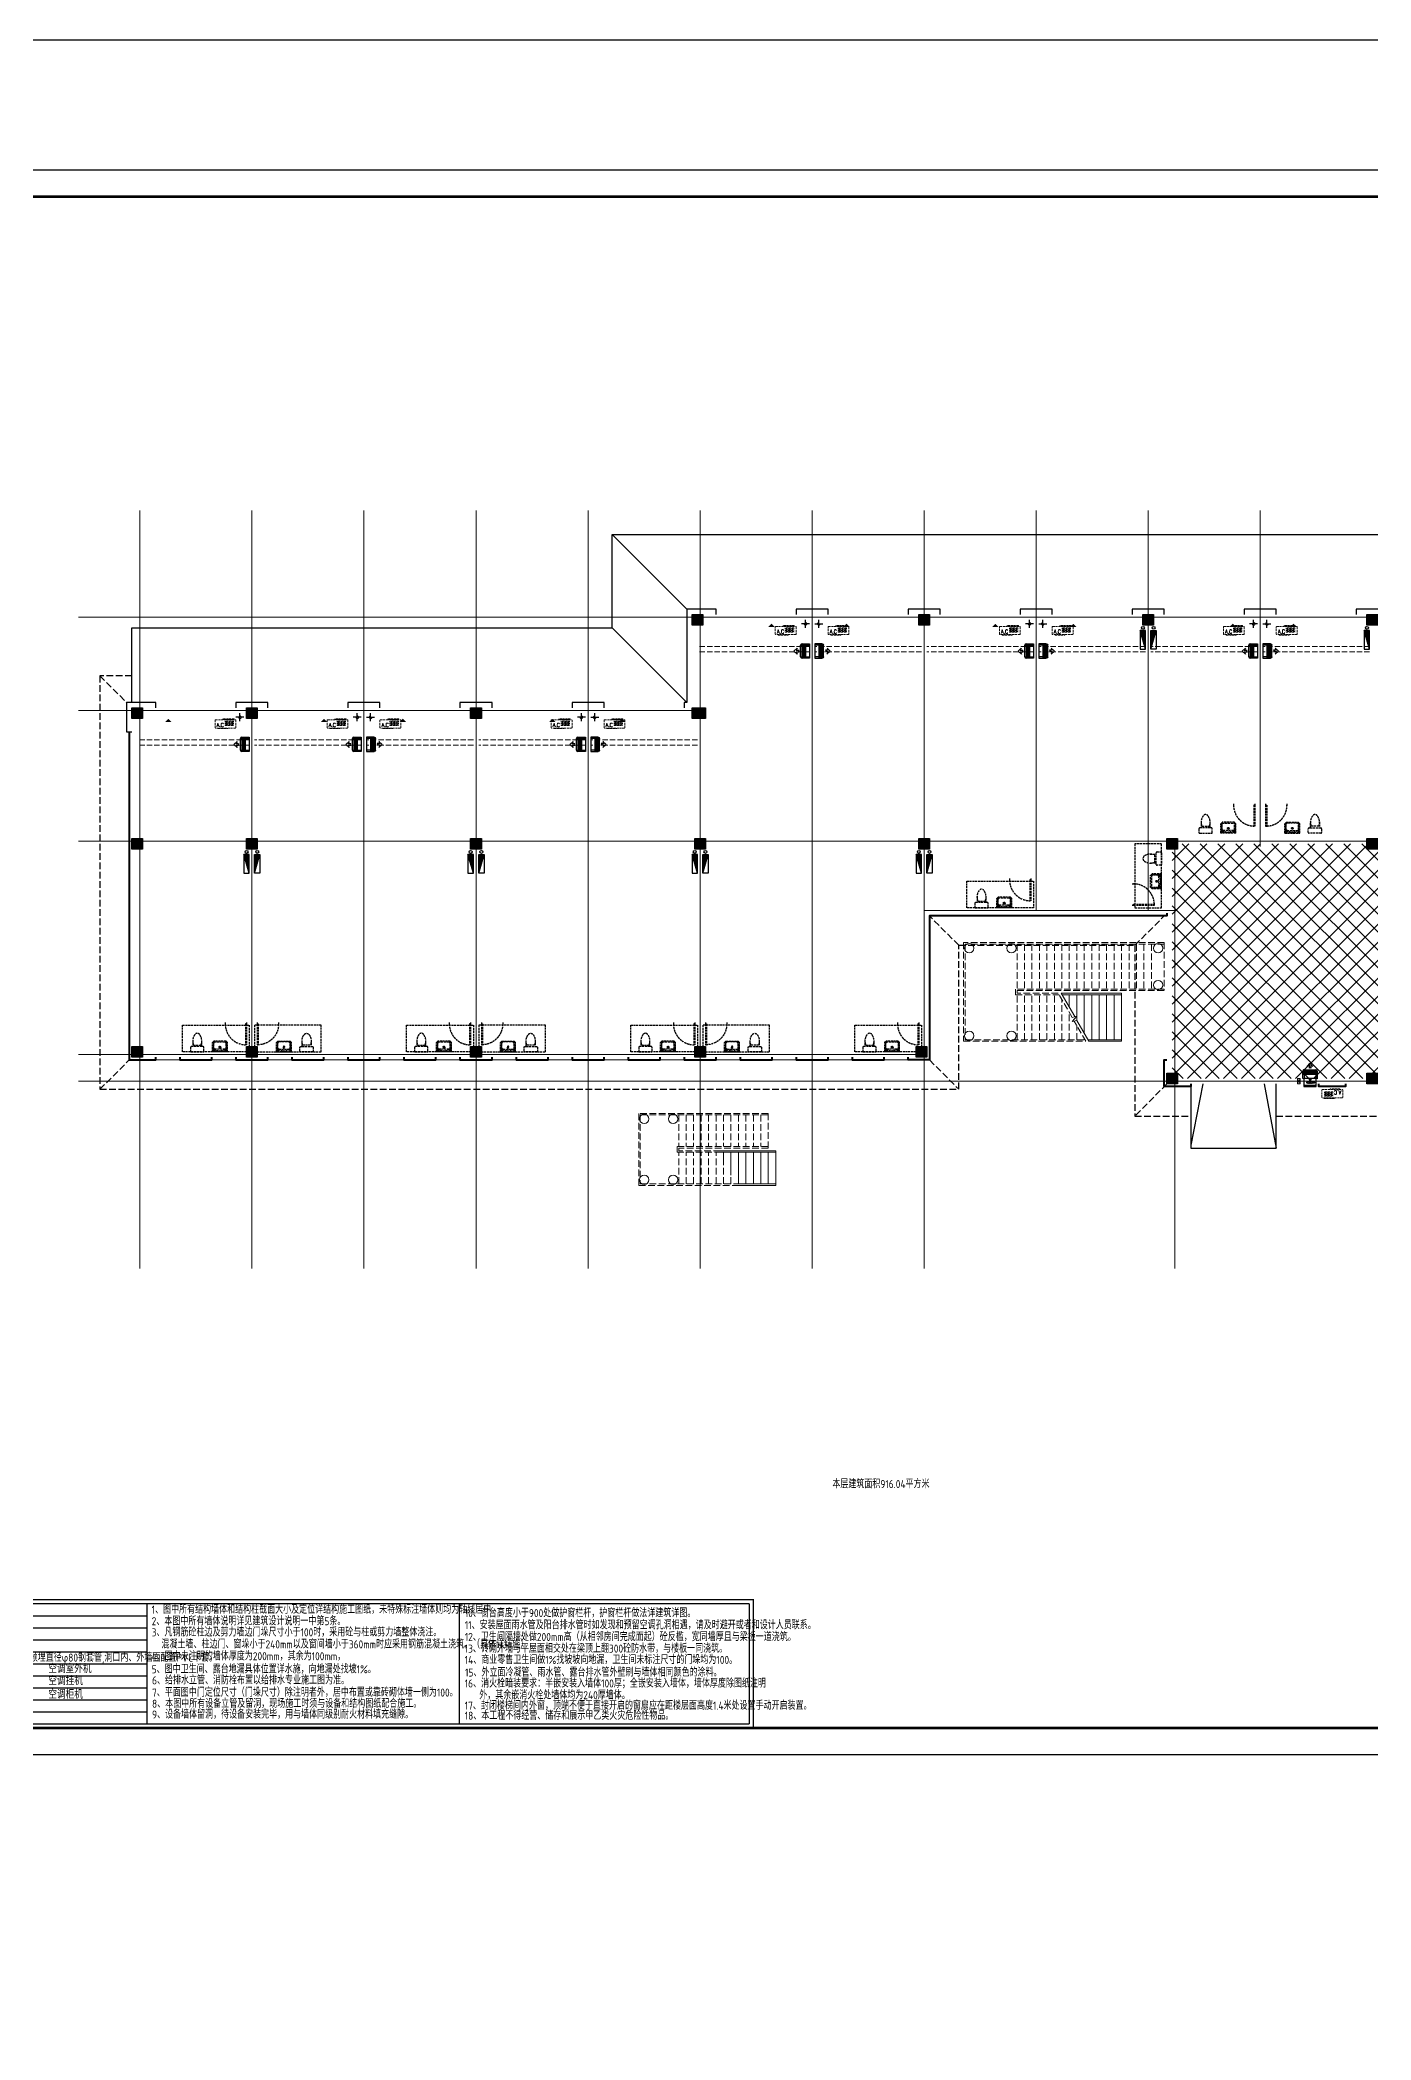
# Model space of a CAD drawing. Extents: x 1188826 to 1909461, y 608442 to 1651179.
# Drawn here: x 1480564 to 1530458, y 1101618 to 1176593 of the extents above; entities that cross this region are included whole.
import ezdxf

# ---------------------------------------------------------------- set-up
doc = ezdxf.new("R2010")
doc.units = 0
doc.header["$LTSCALE"] = 1000
doc.header["$MEASUREMENT"] = 0
for name, pattern in [('__DASH', [0.35, 0.25, -0.1]), ('ACAD_ISO10W100', [18.5, 12, -3, 0.5, -3]), ('DASH', [0.35, 0.25, -0.1]), ('DOTE', [2.42, 2, -0.2, 0.02, -0.2])]:
    doc.linetypes.add(name, pattern=pattern)
for name, color, linetype in [('A-AC', 167, 'Continuous'), ('A-EQPM-MECH', 191, 'Continuous'), ('EQUIP_消火栓', 7, 'Continuous'), ('H-SB-ZK', 6, 'Continuous'), ('PUB_TEXT', 4, 'Continuous'), ('S-COLU-HATCH', 30, 'Continuous'), ('S-COLU-LINE1', 6, 'Continuous'), ('VPIPE-不分区消火栓', 1, 'X'), ('卫生间', 6, 'Continuous'), ('图框', 140, 'Continuous'), ('平面线脚', 30, 'Continuous'), ('房间名称', 255, 'Continuous'), ('机电标识类', 1, 'Continuous'), ('看线', 8, 'Continuous')]:
    doc.layers.add(name, color=color, linetype=linetype)
doc.layers.add('DIM_MODI', color=1, linetype='Continuous', plot=False)
doc.layers.add('审核', color=1, linetype='Continuous', plot=False)
for name, color, linetype, lineweight in [('DOTE', 19, 'DOTE', 9), ('E_钢构雨棚', 165, 'Continuous', 18), ('WALL', 9, 'Continuous', 40), ('平面-栏杆', 135, 'Continuous', 15), ('平面-看线', 45, 'Continuous', 15), ('平面-空调预留孔', 173, 'Continuous', 15), ('空调', 76, 'Continuous', 13), ('立面-普通轮廓', 7, 'Continuous', 18)]:
    doc.layers.add(name, color=color, linetype=linetype, lineweight=lineweight)
doc.styles.add('_TCH_DIM', font='SIMPLEX.shx', dxfattribs={"width": 0.7, "bigfont": 'GBCBIG.shx'})
doc.styles.get("Standard").update_dxf_attribs({"font": 'gbenor.shx', "bigfont": 'gbcbig.shx'})
doc.styles.add('房间名称', font='TSSDENG', dxfattribs={"width": 0.8, "bigfont": 'HZTXT'})
doc.linetypes.add('X', pattern='A,3,-0.2,["X",Standard,S=0.25,R=0,X=-0.1,Y=-0.115],-0.25', length=3.45)

# ---------------------------------------------------------------- blocks, each defined once
blk = doc.blocks.new('DWEX-4.0')
at = {"layer": 'H-SB-ZK'}
for p, q in [((-300, 38), (-300, -38)), ((-257, 38), (-300, 38)), ((-257, -38), (-257, 38)), ((-257, 0), (-160, 0)), ((-300, -38), (-257, -38))]:
    blk.add_line(p, q, dxfattribs=at)
blk.add_lwpolyline([(0, -235), (0, 235), (-300, 235), (-300, -235)], close=True, dxfattribs=at)
for points in [[(-300, 235), (-291, 38), (-291, -38), (-300, -235)], [(-300, 235), (-291, 38), (-291, -38), (-300, -235)], [(-300, 170), (-291, 38), (-291, -38), (-300, -120)], [(-300, 70), (-294, 38), (-295, -38), (-300, -70)], [(-140, 0), (-300, 0)], [(-111, 0), (-115, 0)], [(0, 0), (-48, 0)], [(-41, 235), (-41, -235)], [(-41, 235), (-30, 212), (-41, 195), (-32, 161), (-41, 122)], [(-41, 122), (-32, 89), (-41, 63), (-31, 39), (-41, 21)], [(-41, 21), (-30, -2), (-41, -19), (-31, -43), (-41, -61)], [(-41, -61), (-30, -84), (-41, -101), (-31, -125), (-41, -155)], [(-41, -155), (-30, -164), (-41, -180), (-40, -182)], [(-40, -182), (-30, -216), (-41, -233), (-40, -235)]]:
    blk.add_lwpolyline(points, dxfattribs=at)
for centre, major_axis, ratio, start_param, end_param in [((-91, 67), (0, 130), 0.714286, 1.363322, 1.570796), ((-91, 67), (0, 130), 0.714286, 1.570796, 1.77827), ((-123, 81), (10, 272), 0.216761, 1.270502, 1.533214), ((-125, 57), (0, 81.4), 0.714286, 1.77827, 2.040982), ((-146, 142), (0, 47.7), 0.714286, 0.683857, 1.100611), ((-146, 41), (0, 47.7), 0.714286, 2.040982, 2.457736), ((-160, 165), (0, 18.1), 0.714286, 0, 0.683857), ((-160, 18), (0, 18.1), 0.714286, 2.457736, 3.141593), ((-160, 165), (0, 18.1), 0.714286, -0.683857, 0), ((-160, 18), (0, 18.1), 0.714286, 3.141593, 3.82545), ((-173, 142), (0, 47.7), 0.714286, -1.100611, -0.683857), ((-173, 41), (0, 47.7), 0.714286, 3.82545, 4.242203), ((-196, 81), (-10, 272), 0.216761, -1.533214, -1.270502), ((-194, 57), (0, 81.4), 0.714286, 4.242203, 4.504915), ((-229, 67), (0, 130), 0.714286, -1.570796, -1.363322), ((-229, 67), (0, 130), 0.714286, 4.504915, 4.712389), ((-91, -67), (0, 130), 0.714286, 1.363322, 1.570796), ((-91, -67), (0, 130), 0.714286, 1.570796, 1.77827), ((-125, -57), (0, 81.4), 0.714286, 1.100611, 1.363322), ((-125, -77), (0, 81.4), 0.714286, 1.77827, 2.040982), ((-146, -41), (0, 47.7), 0.714286, 0.683857, 1.100611), ((-146, -92), (0, 47.7), 0.714286, 2.040982, 2.457736), ((-160, -18), (0, 18.1), 0.714286, 0, 0.683857), ((-160, -115), (0, 18.1), 0.714286, 2.457736, 3.141593), ((-160, -18), (0, 18.1), 0.714286, -0.683857, 0), ((-160, -115), (0, 18.1), 0.714286, 3.141593, 3.82545), ((-173, -41), (0, 47.7), 0.714286, -1.100611, -0.683857), ((-173, -92), (0, 47.7), 0.714286, 3.82545, 4.242203), ((-194, -57), (0, 81.4), 0.714286, -1.363322, -1.100611), ((-194, -77), (0, 81.4), 0.714286, 4.242203, 4.504915), ((-229, -67), (0, 130), 0.714286, -1.570796, -1.363322), ((-229, -67), (0, 130), 0.714286, 4.504915, 4.712389)]:
    blk.add_ellipse(centre, major_axis=major_axis, ratio=ratio, start_param=start_param, end_param=end_param, dxfattribs=at)
blk = doc.blocks.new('QER5Y5WE3')
for p, q in [((-194, 188), (-1, 388)), ((194, -188), (-194, 188)), ((72, 389), (-156, 153)), ((292, -73), (-90, 296)), ((321, -43), (-61, 326)), ((360, -17), (-29, 359)), ((389, 14), (0, 389)), ((72, 389), (387, 86)), ((387, 86), (159, -151)), ((388, 13), (194, -188)), ((236, 408), (404, 419)), ((326, 383), (236, 408)), ((326, 383), (253, 308)), ((297, 307), (253, 308)), ((299, 264), (297, 307)), ((372, 340), (299, 264)), ((399, 251), (372, 340)), ((399, 251), (404, 419))]:
    blk.add_line(p, q)
for centre, start, end in [((36, 352), 46.01539, 136.01539), ((351, 49), 316.01539, 46.01539)]:
    blk.add_arc(centre, 51.3, start, end)
blk = doc.blocks.new('GSDFD')
at = {"layer": '机电标识类', "color": 250, "linetype": 'DASH', "ltscale": 400}
for p, q in [((14683726, 6458089), (14684026, 6458089)), ((14683876, 6457939), (14683876, 6458239))]:
    blk.add_line(p, q, dxfattribs=at)
at = {"layer": '空调', "color": 1, "linetype": 'DASH'}
blk.add_circle((14683876, 6458089), 50, dxfattribs=at)
blk = doc.blocks.new('gsergvr')
at = {"layer": '平面-空调预留孔', "linetype": 'DASH', "ltscale": 0.3}
for p, q in [((34075, 17176), (34075, 17166)), ((34085, 17156), (34438, 17156)), ((34448, 17166), (34448, 17176))]:
    blk.add_line(p, q, dxfattribs=at)
blk.add_lwpolyline([(34729, 17176), (33989, 17176, -0.414214), (33969, 17196), (33969, 17466, -0.414214), (33989, 17486), (34729, 17486, -0.414214), (34749, 17466), (34749, 17196, -0.414214)], format="xyb", close=True, dxfattribs=at)
for points in [[(34679, 17515), (34260, 17515), (34260, 17500), (34679, 17500)], [(34658, 17428), (34343, 17428), (34343, 17399), (34658, 17399)], [(34658, 17362), (34343, 17362), (34343, 17333), (34658, 17333)], [(34658, 17296), (34343, 17296), (34343, 17267), (34658, 17267)]]:
    blk.add_lwpolyline(points, close=True, dxfattribs=at)
for centre, start, end in [((34085, 17166), 180, 270), ((34438, 17166), 270, 0)]:
    blk.add_arc(centre, 10, start, end, dxfattribs=at)
at = {"layer": '平面-空调预留孔', "linetype": 'DASH', "ltscale": 0.3, "style": '_TCH_DIM', "width": 0.705882}
blk.add_text('A.C', height=146.9, dxfattribs=at).set_placement((34028, 17216))
blk = doc.blocks.new('1241241')
at = {"layer": '审核', "color": 251, "linetype": '__DASH', "ltscale": 0.3}
for p, q in [((0, 2170), (0, 1730)), ((170, 2200), (30, 2200)), ((30, 1700), (170, 1700)), ((200, 2119), (200, 2170)), ((200, 1780), (200, 2119)), ((430, 2119), (200, 2119)), ((200, 1730), (200, 1780)), ((200, 1780), (430, 1780)), ((260, 2089), (260, 1810)), ((0, 1379), (350, 1379)), ((0, 819), (0, 1379)), ((0, 819), (350, 819)), ((349, 1351), (26, 1351)), ((26, 848), (26, 1351)), ((26, 1331), (79, 1331)), ((26, 1010), (26, 1190)), ((26, 1100), (26, 1010)), ((26, 868), (79, 868)), ((349, 848), (26, 848)), ((51, 1379), (51, 1352)), ((51, 822), (51, 848)), ((79, 1331), (79, 1253)), ((79, 868), (79, 945)), ((84, 1248), (100, 1248)), ((84, 950), (100, 950)), ((100, 909), (100, 1289)), ((100, 909), (127, 868)), ((101, 1291), (127, 1331)), ((123, 1380), (123, 1352)), ((123, 820), (123, 848)), ((127, 1331), (335, 1331)), ((127, 868), (335, 868)), ((335, 1331), (381, 1290)), ((335, 868), (381, 909)), ((381, 1321), (349, 1351)), ((381, 878), (349, 848)), ((350, 1379), (410, 1329)), ((350, 819), (410, 869)), ((381, 1321), (381, 878)), ((410, 869), (410, 1329)), ((1100, 900), (1000, 900)), ((270, 100), (270, 140)), ((1050, 140), (270, 140)), ((1050, 100), (270, 100)), ((1100, 100), (1000, 100)), ((1050, 100), (1050, 140))]:
    blk.add_line(p, q, dxfattribs=at)
blk.add_lwpolyline([(1000, 0), (0, 0), (0, 2500), (1000, 2500)], close=True, dxfattribs=at)
for centre, radius in [((44, 1100), 8), ((54, 1190), 15), ((56, 1010), 15), ((182, 1100), 33.1), ((182, 1100), 24.9)]:
    blk.add_circle(centre, radius, dxfattribs=at)
for centre, radius, start, end in [((30, 2170), 30, 90, 180), ((30, 1730), 30, 180, 270), ((170, 2170), 30, 0, 90), ((170, 1730), 30, 270, 0), ((413, 1722), 398, 53.36186, 112.54952), ((413, 2177), 398, 247.45048, 306.63814), ((590, 1950), 110, 303.45086, 56.54914), ((84, 1253), 5, 180, 270), ((84, 945), 5, 90, 180), ((105, 1289), 5, 147.24435, 180), ((1050, 120), 780, 90, 178.53072)]:
    blk.add_arc(centre, radius, start, end, dxfattribs=at)
blk = doc.blocks.new('12431231')
at = {"layer": 'S-COLU-HATCH'}
h = blk.add_hatch(color=256, dxfattribs=at)
h.dxf.hatch_style = 1
h.paths.add_polyline_path([(-34000, 17600), (-33600, 17600), (-33600, 17200), (-34000, 17200)])
h = blk.add_hatch(color=256, dxfattribs=at)
h.dxf.hatch_style = 1
h.paths.add_polyline_path([(-25500, 17600), (-25100, 17600), (-25100, 17200), (-25500, 17200)])
h = blk.add_hatch(color=256, dxfattribs=at)
h.dxf.hatch_style = 1
h.paths.add_polyline_path([(-17100, 17600), (-16700, 17600), (-16700, 17200), (-17100, 17200)])
h = blk.add_hatch(color=256, dxfattribs=at)
h.dxf.hatch_style = 1
h.paths.add_polyline_path([(-8700, 17600), (-8300, 17600), (-8300, 17200), (-8700, 17200)])
h = blk.add_hatch(color=256, dxfattribs=at)
h.dxf.hatch_style = 1
h.paths.add_polyline_path([(-400, 17600), (0, 17600), (0, 17200), (-400, 17200)])
h = blk.add_hatch(color=256, dxfattribs=at)
h.dxf.hatch_style = 1
h.paths.add_polyline_path([(-55000, 14100), (-54600, 14100), (-54600, 13700), (-55000, 13700)])
h = blk.add_hatch(color=256, dxfattribs=at)
h.dxf.hatch_style = 1
h.paths.add_polyline_path([(-50700, 14100), (-50300, 14100), (-50300, 13700), (-50700, 13700)])
h = blk.add_hatch(color=256, dxfattribs=at)
h.dxf.hatch_style = 1
h.paths.add_polyline_path([(-42300, 14100), (-41900, 14100), (-41900, 13700), (-42300, 13700)])
h = blk.add_hatch(color=256, dxfattribs=at)
h.dxf.hatch_style = 1
h.paths.add_polyline_path([(-34000, 14100), (-33500, 14100), (-33500, 13700), (-34000, 13700)])
h = blk.add_hatch(color=256, dxfattribs=at)
h.dxf.hatch_style = 1
h.paths.add_polyline_path([(-55000, 9200), (-54600, 9200), (-54600, 8800), (-55000, 8800)])
h = blk.add_hatch(color=256, dxfattribs=at)
h.dxf.hatch_style = 1
h.paths.add_polyline_path([(-50700, 9200), (-50300, 9200), (-50300, 8800), (-50700, 8800)])
h = blk.add_hatch(color=256, dxfattribs=at)
h.dxf.hatch_style = 1
h.paths.add_polyline_path([(-42300, 9200), (-41900, 9200), (-41900, 8800), (-42300, 8800)])
h = blk.add_hatch(color=256, dxfattribs=at)
h.dxf.hatch_style = 1
h.paths.add_polyline_path([(-33900, 9200), (-33500, 9200), (-33500, 8800), (-33900, 8800)])
h = blk.add_hatch(color=256, dxfattribs=at)
h.dxf.hatch_style = 1
h.paths.add_polyline_path([(-25500, 9200), (-25100, 9200), (-25100, 8800), (-25500, 8800)])
h = blk.add_hatch(color=256, dxfattribs=at)
h.dxf.hatch_style = 1
h.paths.add_polyline_path([(-16200, 9200), (-15800, 9200), (-15800, 8800), (-16200, 8800)])
h = blk.add_hatch(color=256, dxfattribs=at)
h.dxf.hatch_style = 1
h.paths.add_polyline_path([(-8700, 9200), (-8300, 9200), (-8300, 8800), (-8700, 8800)])
h = blk.add_hatch(color=256, dxfattribs=at)
h.dxf.hatch_style = 1
h.paths.add_polyline_path([(-400, 9200), (0, 9200), (0, 8800), (-400, 8800)])
h = blk.add_hatch(color=256, dxfattribs=at)
h.dxf.hatch_style = 1
h.paths.add_polyline_path([(-55000, 1400), (-54600, 1400), (-54600, 1000), (-55000, 1000)])
h = blk.add_hatch(color=256, dxfattribs=at)
h.dxf.hatch_style = 1
h.paths.add_polyline_path([(-50700, 1400), (-50300, 1400), (-50300, 1000), (-50700, 1000)])
h = blk.add_hatch(color=256, dxfattribs=at)
h.dxf.hatch_style = 1
h.paths.add_polyline_path([(-42300, 1400), (-41900, 1400), (-41900, 1000), (-42300, 1000)])
h = blk.add_hatch(color=256, dxfattribs=at)
h.dxf.hatch_style = 1
h.paths.add_polyline_path([(-33900, 1400), (-33500, 1400), (-33500, 1000), (-33900, 1000)])
h = blk.add_hatch(color=256, dxfattribs=at)
h.dxf.hatch_style = 1
h.paths.add_polyline_path([(-25600, 1400), (-25200, 1400), (-25200, 1000), (-25600, 1000)])
h = blk.add_hatch(color=256, dxfattribs=at)
h.dxf.hatch_style = 1
h.paths.add_polyline_path([(-16200, 400), (-15800, 400), (-15800, 0), (-16200, 0)])
h = blk.add_hatch(color=256, dxfattribs=at)
h.dxf.hatch_style = 1
h.paths.add_polyline_path([(-8700, 400), (-8300, 400), (-8300, 0), (-8700, 0)])
h = blk.add_hatch(color=256, dxfattribs=at)
h.dxf.hatch_style = 1
h.paths.add_polyline_path([(-400, 400), (0, 400), (0, 0), (-400, 0)])
at = {"layer": 'S-COLU-LINE1'}
for points in [[(-34000, 17600), (-33600, 17600), (-33600, 17200), (-34000, 17200)], [(-25500, 17600), (-25100, 17600), (-25100, 17200), (-25500, 17200)], [(-17100, 17600), (-16700, 17600), (-16700, 17200), (-17100, 17200)], [(-8700, 17600), (-8300, 17600), (-8300, 17200), (-8700, 17200)], [(-400, 17600), (0, 17600), (0, 17200), (-400, 17200)], [(-55000, 14100), (-54600, 14100), (-54600, 13700), (-55000, 13700)], [(-50700, 14100), (-50300, 14100), (-50300, 13700), (-50700, 13700)], [(-42300, 14100), (-41900, 14100), (-41900, 13700), (-42300, 13700)], [(-34000, 14100), (-33500, 14100), (-33500, 13700), (-34000, 13700)], [(-55000, 9200), (-54600, 9200), (-54600, 8800), (-55000, 8800)], [(-50700, 9200), (-50300, 9200), (-50300, 8800), (-50700, 8800)], [(-42300, 9200), (-41900, 9200), (-41900, 8800), (-42300, 8800)], [(-33900, 9200), (-33500, 9200), (-33500, 8800), (-33900, 8800)], [(-25500, 9200), (-25100, 9200), (-25100, 8800), (-25500, 8800)], [(-16200, 9200), (-15800, 9200), (-15800, 8800), (-16200, 8800)], [(-8700, 9200), (-8300, 9200), (-8300, 8800), (-8700, 8800)], [(-400, 9200), (0, 9200), (0, 8800), (-400, 8800)], [(-55000, 1400), (-54600, 1400), (-54600, 1000), (-55000, 1000)], [(-50700, 1400), (-50300, 1400), (-50300, 1000), (-50700, 1000)], [(-42300, 1400), (-41900, 1400), (-41900, 1000), (-42300, 1000)], [(-33900, 1400), (-33500, 1400), (-33500, 1000), (-33900, 1000)], [(-25600, 1400), (-25200, 1400), (-25200, 1000), (-25600, 1000)], [(-16200, 400), (-15800, 400), (-15800, 0), (-16200, 0)], [(-8700, 400), (-8300, 400), (-8300, 0), (-8700, 0)], [(-400, 400), (0, 400), (0, 0), (-400, 0)]]:
    blk.add_lwpolyline(points, close=True, dxfattribs=at)
blk = doc.blocks.new('$TwtSys$00000434')
for p, q in [((-0.5, 0.5), (-0.5, -0.5)), ((-0.5, -0.5), (0.5, 0.5)), ((0.5, 0.5), (-0.5, 0.5)), ((0.5, -0.5), (0.5, 0.5)), ((-0.5, -0.5), (0.5, -0.5))]:
    blk.add_line(p, q)
blk.add_solid([(0.5, -0.5), (0.5, 0.5), (-0.5, -0.5)])
blk = doc.blocks.new('SDGFF')
at = {"layer": '审核', "color": 251, "linetype": '__DASH', "ltscale": 0.3}
for p, q in [((1525308, 1147956), (1525308, 1147856)), ((1526108, 1147906), (1526068, 1147906)), ((1526068, 1147906), (1526068, 1147126)), ((1526108, 1147956), (1526108, 1147856)), ((1526108, 1147906), (1526108, 1147126)), ((1526508, 1147956), (1526508, 1147856)), ((1526508, 1147906), (1526548, 1147906)), ((1526508, 1147906), (1526508, 1147126)), ((1526548, 1147906), (1526548, 1147126)), ((1527308, 1147956), (1527308, 1147856)), ((1524088, 1147287), (1524088, 1147056)), ((1524428, 1147056), (1524428, 1147287)), ((1524829, 1147206), (1524879, 1147266)), ((1524829, 1146856), (1524829, 1147206)), ((1524887, 1147237), (1524857, 1147206)), ((1524857, 1147206), (1524857, 1146882)), ((1524876, 1147191), (1524918, 1147237)), ((1524876, 1146983), (1524876, 1147191)), ((1525339, 1147266), (1524879, 1147266)), ((1524887, 1147237), (1525330, 1147237)), ((1525340, 1147191), (1525299, 1147237)), ((1525330, 1147237), (1525360, 1147206)), ((1525389, 1147206), (1525339, 1147266)), ((1525340, 1146983), (1525340, 1147191)), ((1525360, 1147206), (1525360, 1146882)), ((1525389, 1146856), (1525389, 1147206)), ((1526108, 1147126), (1526068, 1147126)), ((1526508, 1147126), (1526548, 1147126)), ((1527227, 1147206), (1527277, 1147266)), ((1527227, 1146856), (1527227, 1147206)), ((1527286, 1147237), (1527256, 1147206)), ((1527256, 1147206), (1527256, 1146882)), ((1527276, 1147191), (1527317, 1147237)), ((1527276, 1146983), (1527276, 1147191)), ((1527277, 1147266), (1527737, 1147266)), ((1527729, 1147237), (1527286, 1147237)), ((1527739, 1147191), (1527698, 1147237)), ((1527729, 1147237), (1527759, 1147206)), ((1527787, 1147206), (1527737, 1147266)), ((1527739, 1146983), (1527739, 1147191)), ((1527759, 1147206), (1527759, 1146882)), ((1527787, 1146856), (1527787, 1147206)), ((1528188, 1147056), (1528188, 1147287)), ((1528527, 1147287), (1528527, 1147056)), ((1524008, 1147026), (1524008, 1146886)), ((1524088, 1147056), (1524038, 1147056)), ((1524038, 1146856), (1524478, 1146856)), ((1524428, 1147056), (1524088, 1147056)), ((1524118, 1147117), (1524398, 1147117)), ((1524478, 1147056), (1524428, 1147056)), ((1524508, 1146886), (1524508, 1147026)), ((1524828, 1146979), (1524856, 1146979)), ((1524829, 1146907), (1524856, 1146907)), ((1525389, 1146856), (1524829, 1146856)), ((1525360, 1146882), (1524857, 1146882)), ((1524916, 1146957), (1524876, 1146983)), ((1524876, 1146882), (1524876, 1146935)), ((1524876, 1146935), (1524955, 1146935)), ((1525299, 1146956), (1524919, 1146956)), ((1524960, 1146940), (1524960, 1146956)), ((1525198, 1146882), (1525018, 1146882)), ((1525108, 1146882), (1525198, 1146882)), ((1525258, 1146940), (1525258, 1146956)), ((1525340, 1146935), (1525263, 1146935)), ((1525299, 1146956), (1525340, 1146983)), ((1525340, 1146882), (1525340, 1146935)), ((1525388, 1146979), (1525360, 1146979)), ((1525386, 1146907), (1525360, 1146907)), ((1527227, 1146856), (1527787, 1146856)), ((1527228, 1146979), (1527256, 1146979)), ((1527230, 1146907), (1527256, 1146907)), ((1527256, 1146882), (1527759, 1146882)), ((1527317, 1146956), (1527276, 1146983)), ((1527276, 1146882), (1527276, 1146935)), ((1527276, 1146935), (1527353, 1146935)), ((1527317, 1146956), (1527697, 1146956)), ((1527358, 1146940), (1527358, 1146956)), ((1527507, 1146882), (1527417, 1146882)), ((1527417, 1146882), (1527597, 1146882)), ((1527655, 1146940), (1527655, 1146956)), ((1527739, 1146935), (1527660, 1146935)), ((1527699, 1146957), (1527739, 1146983)), ((1527739, 1146882), (1527739, 1146935)), ((1527788, 1146979), (1527760, 1146979)), ((1527787, 1146907), (1527760, 1146907)), ((1528108, 1146886), (1528108, 1147026)), ((1528138, 1147056), (1528188, 1147056)), ((1528578, 1146856), (1528138, 1146856)), ((1528188, 1147056), (1528527, 1147056)), ((1528497, 1147117), (1528218, 1147117)), ((1528527, 1147056), (1528578, 1147056)), ((1528608, 1147026), (1528608, 1146886))]:
    blk.add_line(p, q, dxfattribs=at)
for centre, radius in [((1525018, 1146910), 15), ((1525108, 1147038), 33.1), ((1525108, 1147038), 24.9), ((1525108, 1146900), 8), ((1525198, 1146912), 15), ((1527418, 1146912), 15), ((1527508, 1147038), 33.1), ((1527508, 1147038), 24.9), ((1527508, 1146900), 8), ((1527598, 1146910), 15)]:
    blk.add_circle(centre, radius, dxfattribs=at)
for centre, radius, start, end in [((1526088, 1147906), 780, 180, 268.53072), ((1526528, 1147906), 780, 271.46928, 0), ((1524486, 1147269), 398, 143.36186, 202.54952), ((1524258, 1147446), 110, 33.45086, 146.54914), ((1524031, 1147269), 398, 337.45048, 36.63814), ((1528585, 1147269), 398, 143.36186, 202.54952), ((1528358, 1147446), 110, 33.45086, 146.54914), ((1528130, 1147269), 398, 337.45048, 36.63814), ((1524038, 1147026), 30, 90, 180), ((1524038, 1146886), 30, 180, 270), ((1524478, 1147026), 30, 0, 90), ((1524478, 1146886), 30, 270, 0), ((1524919, 1146961), 5, 237.24435, 270), ((1524955, 1146940), 5, 270, 0), ((1525263, 1146940), 5, 180, 270), ((1527353, 1146940), 5, 270, 360), ((1527660, 1146940), 5, 180, 270), ((1527697, 1146961), 5, 270, 302.75565), ((1528138, 1147026), 30, 90, 180), ((1528138, 1146886), 30, 180, 270), ((1528578, 1147026), 30, 360, 90), ((1528578, 1146886), 30, 270, 360)]:
    blk.add_arc(centre, radius, start, end, dxfattribs=at)
blk = doc.blocks.new('2141421')
at = {"layer": '审核', "color": 251, "linetype": '__DASH', "ltscale": 0.3}
for p, q in [((-530, 2019), (-300, 2019)), ((-300, 1680), (-530, 1680)), ((-360, 1989), (-360, 1710)), ((-300, 2019), (-300, 2070)), ((-300, 1680), (-300, 2019)), ((-300, 1630), (-300, 1680)), ((-270, 2100), (-130, 2100)), ((-130, 1600), (-270, 1600)), ((-100, 2070), (-100, 1630)), ((-1200, 900), (-1100, 900)), ((-450, 1279), (-510, 1229)), ((-510, 769), (-510, 1229)), ((-450, 719), (-510, 769)), ((-481, 1221), (-449, 1251)), ((-435, 1231), (-481, 1190)), ((-481, 1221), (-481, 778)), ((-435, 768), (-481, 809)), ((-481, 778), (-449, 748)), ((-100, 1279), (-450, 1279)), ((-449, 1251), (-126, 1251)), ((-227, 1231), (-435, 1231)), ((-227, 768), (-435, 768)), ((-201, 1191), (-227, 1231)), ((-200, 809), (-227, 768)), ((-223, 1280), (-223, 1252)), ((-200, 809), (-200, 1189)), ((-184, 1148), (-200, 1148)), ((-184, 850), (-200, 850)), ((-126, 1231), (-179, 1231)), ((-179, 1231), (-179, 1153)), ((-179, 768), (-179, 845)), ((-126, 768), (-179, 768)), ((-151, 1279), (-151, 1252)), ((-126, 748), (-126, 1251)), ((-126, 910), (-126, 1090)), ((-126, 1000), (-126, 910)), ((-100, 719), (-100, 1279)), ((-1200, 100), (-1100, 100)), ((-1150, 100), (-1150, 140)), ((-1150, 140), (-370, 140)), ((-1150, 100), (-370, 100)), ((-100, 719), (-450, 719)), ((-449, 748), (-126, 748)), ((-370, 100), (-370, 140)), ((-223, 720), (-223, 748)), ((-151, 722), (-151, 748))]:
    blk.add_line(p, q, dxfattribs=at)
blk.add_lwpolyline([(-1100, 0), (-100, 0), (-100, 2400), (-1100, 2400)], close=True, dxfattribs=at)
for centre, radius in [((-282, 1000), 33.1), ((-282, 1000), 24.9), ((-156, 910), 15), ((-154, 1090), 15), ((-144, 1000), 8)]:
    blk.add_circle(centre, radius, dxfattribs=at)
for centre, radius, start, end in [((-690, 1850), 110, 123.45086, 236.54914), ((-513, 1622), 398, 67.45048, 126.63814), ((-513, 2077), 398, 233.36186, 292.54952), ((-270, 2070), 30, 90, 180), ((-270, 1630), 30, 180, 270), ((-130, 2070), 30, 0, 90), ((-130, 1630), 30, 270, 0), ((-1150, 120), 780, 1.46928, 90), ((-205, 1189), 5, 0, 32.75565), ((-184, 1153), 5, 270, 0), ((-184, 845), 5, 0, 90)]:
    blk.add_arc(centre, radius, start, end, dxfattribs=at)

msp = doc.modelspace()

# ---------------------------------------------------------------- hatches: boundary and pattern name
at = {"layer": 'WALL'}
for points in [[(1507985, 1154710), (1507865, 1154590), (1508105, 1154590)], [(1510793, 1154710), (1510673, 1154590), (1510913, 1154590)], [(1516378, 1154710), (1516258, 1154590), (1516498, 1154590)], [(1519302, 1154710), (1519182, 1154590), (1519422, 1154590)], [(1525278, 1154710), (1525158, 1154590), (1525398, 1154590)], [(1527550, 1154710), (1527430, 1154590), (1527670, 1154590)], [(1485373, 1151148), (1485253, 1151028), (1485493, 1151028)], [(1491212, 1151148), (1491092, 1151028), (1491332, 1151028)], [(1494168, 1151148), (1494048, 1151028), (1494288, 1151028)], [(1499771, 1151148), (1499651, 1151028), (1499891, 1151028)], [(1502389, 1151148), (1502269, 1151028), (1502509, 1151028)]]:
    msp.add_hatch(color=1, dxfattribs=at).paths.add_polyline_path(points)
at = {"layer": '立面-普通轮廓'}
h = msp.add_hatch(dxfattribs=at)
h.set_pattern_fill('ANSI37', color=8, scale=300)
h.set_pattern_definition([(45, (0, 0), (-336.7596, 336.7596), []), (135, (0, 0), (-336.7596, -336.7596), [])])
h.paths.add_polyline_path([(1523008, 1146456), (1538808, 1146456), (1538808, 1137656), (1523008, 1137656)])

# ---------------------------------------------------------------- linework, layer by layer
at = {"layer": 'A-EQPM-MECH'}
for points in [[(1484008, 1151756), (1484008, 1154556), (1502008, 1154556), (1502008, 1158056), (1539008, 1158056), (1539008, 1155256)], [(1502008, 1158056), (1504808, 1155256)], [(1502008, 1154556), (1504808, 1151756)], [(1523708, 1137456), (1523708, 1135056), (1526908, 1135056), (1526908, 1137456)], [(1524158, 1137456), (1523708, 1135164)], [(1526458, 1137456), (1526908, 1135056)]]:
    msp.add_lwpolyline(points, dxfattribs=at)
at = {"layer": 'DIM_MODI'}
msp.add_lwpolyline([(1454055, 1176593), (1577079, 1176593), (1577079, 1026642), (1454055, 1026642)], close=True, dxfattribs=at)
at = {"layer": 'DOTE', "linetype": 'ACAD_ISO10W100', "ltscale": 100}
for p, q in [((1484308, 1158956), (1484308, 1130541)), ((1488508, 1158956), (1488508, 1130541)), ((1492708, 1158956), (1492708, 1130541)), ((1496908, 1158956), (1496908, 1130541)), ((1501108, 1158956), (1501108, 1130541)), ((1505308, 1158956), (1505308, 1130541)), ((1509508, 1158956), (1509508, 1130541)), ((1513708, 1158956), (1513708, 1130541)), ((1517908, 1158956), (1517908, 1143956)), ((1522108, 1158956), (1522108, 1143956)), ((1526308, 1158956), (1526308, 1146356)), ((1540423, 1154956), (1482008, 1154956)), ((1505308, 1151456), (1482008, 1151456)), ((1540423, 1146556), (1482008, 1146556)), ((1523108, 1146356), (1523108, 1130541)), ((1523108, 1143956), (1513708, 1143956)), ((1482008, 1138556), (1513708, 1138556)), ((1482008, 1137556), (1540423, 1137556))]:
    msp.add_line(p, q, dxfattribs=at)
at = {"layer": 'E_钢构雨棚'}
for centre in [(1515398, 1142546), (1516978, 1142546), (1522478, 1142546), (1522478, 1141166), (1515398, 1139266), (1516978, 1139266), (1503216, 1136146), (1504296, 1136146), (1503216, 1133866), (1504296, 1133866)]:
    msp.add_circle(centre, 175, dxfattribs=at)
at = {"layer": 'VPIPE-不分区消火栓'}
for centre in [(1521908, 1154556), (1522308, 1154556), (1530308, 1154556), (1488308, 1146156), (1488708, 1146156), (1496708, 1146156), (1497108, 1146156), (1505108, 1146156), (1505508, 1146156), (1513508, 1146156), (1513908, 1146156)]:
    msp.add_circle(centre, 55, dxfattribs=at)
at = {"layer": 'WALL'}
for points in [[(1483908, 1150656), (1483908, 1138356), (1484908, 1138356), (1484908, 1138456)], [(1522808, 1143856), (1522808, 1143756), (1513908, 1143756), (1513908, 1138356), (1513108, 1138356), (1513108, 1138456)], [(1485808, 1138456), (1485808, 1138356), (1487008, 1138356), (1487008, 1138456)], [(1487908, 1138456), (1487908, 1138356), (1489108, 1138356), (1489108, 1138456)], [(1490008, 1138456), (1490008, 1138356), (1491208, 1138356), (1491208, 1138456)], [(1492108, 1138456), (1492108, 1138356), (1493308, 1138356), (1493308, 1138456)], [(1494208, 1138456), (1494208, 1138356), (1495408, 1138356), (1495408, 1138456)], [(1496308, 1138456), (1496308, 1138356), (1497508, 1138356), (1497508, 1138456)], [(1498408, 1138456), (1498408, 1138356), (1499608, 1138356), (1499608, 1138456)], [(1500508, 1138456), (1500508, 1138356), (1501708, 1138356), (1501708, 1138456)], [(1502608, 1138456), (1502608, 1138356), (1503808, 1138356), (1503808, 1138456)], [(1504708, 1138456), (1504708, 1138356), (1505908, 1138356), (1505908, 1138456)], [(1506808, 1138456), (1506808, 1138356), (1508008, 1138356), (1508008, 1138456)], [(1508908, 1138456), (1508908, 1138356), (1510108, 1138356), (1510108, 1138456)], [(1511008, 1138456), (1511008, 1138356), (1512208, 1138356), (1512208, 1138456)], [(1523708, 1137456), (1523708, 1137356), (1522708, 1137356), (1522708, 1138356), (1522808, 1138356)], [(1529508, 1137456), (1529508, 1137356), (1528508, 1137356), (1528508, 1137456)]]:
    msp.add_lwpolyline(points, dxfattribs=at)
at = {"layer": '卫生间', "color": 5, "linetype": 'DASH'}
for points in [[(1484008, 1152756), (1482808, 1152756), (1482808, 1137256), (1515008, 1137256), (1515008, 1142656), (1521608, 1142656), (1521608, 1136256), (1523708, 1136256)], [(1482808, 1152756), (1483808, 1151756)], [(1515008, 1142656), (1513908, 1143756)], [(1521608, 1142656), (1522708, 1143756)], [(1482808, 1137256), (1483908, 1138356)], [(1513908, 1138356), (1515008, 1137256)], [(1522808, 1137456), (1521608, 1136256)], [(1526908, 1136256), (1535908, 1136256)]]:
    msp.add_lwpolyline(points, dxfattribs=at)
at = {"layer": '图框'}
msp.add_lwpolyline([(1471963, 1112319), (1556063, 1112319), (1556063, 1171719), (1471963, 1171719)], close=True, dxfattribs=at)
at = {"layer": '图框', "const_width": 100}
msp.add_lwpolyline([(1474463, 1113319), (1555063, 1113319), (1555063, 1170719), (1474463, 1170719)], close=True, dxfattribs=at)
at = {"layer": '平面-栏杆', "color": 8, "linetype": '__DASH'}
for p, q in [((1517188, 1142696), (1517188, 1141016)), ((1517468, 1142696), (1517468, 1141016)), ((1517748, 1142696), (1517748, 1141016)), ((1518028, 1142696), (1518028, 1141016)), ((1518308, 1142696), (1518308, 1141016)), ((1518588, 1142696), (1518588, 1141016)), ((1518868, 1142696), (1518868, 1141016)), ((1519148, 1142696), (1519148, 1141016)), ((1519428, 1142696), (1519428, 1141016)), ((1519708, 1142696), (1519708, 1141016)), ((1519988, 1142696), (1519988, 1141016)), ((1520268, 1142696), (1520268, 1141016)), ((1520548, 1142696), (1520548, 1141016)), ((1520828, 1142696), (1520828, 1141016)), ((1521108, 1142696), (1521108, 1141016)), ((1521388, 1142696), (1521388, 1141016)), ((1521668, 1142696), (1521668, 1141016)), ((1521948, 1142696), (1521948, 1141016)), ((1522228, 1142696), (1522228, 1141016)), ((1517188, 1139116), (1517188, 1140796)), ((1517468, 1139116), (1517468, 1140796)), ((1517748, 1139116), (1517748, 1140796)), ((1518028, 1139116), (1518028, 1140796)), ((1518308, 1139116), (1518308, 1140796)), ((1518588, 1139116), (1518588, 1140796)), ((1519251, 1139953), (1518730, 1140856)), ((1518868, 1139116), (1518868, 1140617)), ((1519148, 1139116), (1519148, 1140132)), ((1519769, 1139056), (1519331, 1139815)), ((1519428, 1139116), (1519428, 1139647)), ((1519708, 1139116), (1519708, 1139162)), ((1504506, 1136296), (1504506, 1135116)), ((1504786, 1136296), (1504786, 1135116)), ((1505066, 1136296), (1505066, 1135116)), ((1505346, 1136296), (1505346, 1135116)), ((1505626, 1136296), (1505626, 1135116)), ((1505906, 1136296), (1505906, 1135116)), ((1506186, 1136296), (1506186, 1135116)), ((1506466, 1136296), (1506466, 1135116)), ((1506746, 1136296), (1506746, 1135116)), ((1507026, 1136296), (1507026, 1135116)), ((1507306, 1136296), (1507306, 1135116)), ((1507586, 1136296), (1507586, 1135116)), ((1507866, 1136356), (1507866, 1135056)), ((1504446, 1135116), (1504446, 1134956)), ((1504446, 1134956), (1504446, 1134896)), ((1504446, 1134896), (1506085, 1134896)), ((1504506, 1134956), (1504506, 1135056)), ((1506059, 1134956), (1504506, 1134956)), ((1504506, 1133716), (1504506, 1134896)), ((1504786, 1133716), (1504786, 1134896)), ((1505066, 1133716), (1505066, 1134896)), ((1505346, 1133716), (1505346, 1134896)), ((1505626, 1133716), (1505626, 1134896)), ((1505906, 1133716), (1505906, 1134896)), ((1506186, 1133716), (1506186, 1134669)), ((1506466, 1133716), (1506466, 1134038))]:
    msp.add_line(p, q, dxfattribs=at)
at = {"layer": '平面-栏杆'}
for p, q in [((1519351, 1139980), (1518845, 1140856)), ((1519148, 1140332), (1519148, 1140796)), ((1519428, 1139841), (1519428, 1140796)), ((1519708, 1139362), (1519708, 1140796)), ((1519988, 1139116), (1519988, 1140796)), ((1520268, 1139116), (1520268, 1140796)), ((1520548, 1139116), (1520548, 1140796)), ((1520828, 1139116), (1520828, 1140796)), ((1521108, 1139056), (1521108, 1140856)), ((1519432, 1140002), (1519251, 1139953)), ((1519259, 1139796), (1519432, 1140002)), ((1519431, 1139842), (1519259, 1139796)), ((1519885, 1139056), (1519431, 1139842)), ((1508146, 1134956), (1506059, 1134956)), ((1506085, 1134896), (1508146, 1134896)), ((1506186, 1134669), (1506186, 1134896)), ((1506466, 1134038), (1506466, 1134896)), ((1506746, 1133716), (1506746, 1134896)), ((1507026, 1133716), (1507026, 1134896)), ((1507306, 1133716), (1507306, 1134896)), ((1507586, 1133716), (1507586, 1134896)), ((1507866, 1133716), (1507866, 1134896)), ((1508146, 1133656), (1508146, 1134956))]:
    msp.add_line(p, q, dxfattribs=at)
at = {"layer": '平面-栏杆', "color": 8, "linetype": '__DASH'}
for points in [[(1522708, 1142756), (1515188, 1142756), (1515188, 1139056), (1519769, 1139056)], [(1522708, 1142696), (1515248, 1142696), (1515248, 1139116), (1519735, 1139116)], [(1522708, 1142756), (1522708, 1140956)], [(1518730, 1140856), (1517188, 1140856), (1517188, 1140956), (1522708, 1140956), (1522708, 1141016), (1517128, 1141016), (1517128, 1140856), (1517128, 1140796), (1518765, 1140796)], [(1507866, 1136356), (1503006, 1136356), (1503006, 1133656), (1508146, 1133656)], [(1507866, 1136296), (1503066, 1136296), (1503066, 1133716), (1508146, 1133716)], [(1507866, 1135116), (1504446, 1135116)], [(1507866, 1135056), (1504506, 1135056)]]:
    msp.add_lwpolyline(points, dxfattribs=at)
at = {"layer": '平面-栏杆'}
for points in [[(1521108, 1140856), (1518845, 1140856)], [(1518880, 1140796), (1521108, 1140796)], [(1519850, 1139116), (1521108, 1139116)], [(1519885, 1139056), (1521108, 1139056)], [(1506609, 1133716), (1508146, 1133716)], [(1506635, 1133656), (1508146, 1133656)]]:
    msp.add_lwpolyline(points, dxfattribs=at)
at = {"layer": '平面-看线', "linetype": 'DASH', "ltscale": 0.8}
for points in [[(1509408, 1153857), (1505208, 1153857)], [(1509408, 1153657), (1505208, 1153657)], [(1513608, 1153857), (1509608, 1153857)], [(1513608, 1153657), (1509608, 1153657)], [(1517808, 1153857), (1513808, 1153857)], [(1517808, 1153657), (1513808, 1153657)], [(1522008, 1153857), (1518008, 1153857)], [(1522008, 1153657), (1518008, 1153657)], [(1526208, 1153857), (1522208, 1153857)], [(1526208, 1153657), (1522208, 1153657)], [(1530408, 1153857), (1526408, 1153857)], [(1530408, 1153657), (1526408, 1153657)], [(1488408, 1150357), (1484208, 1150357)], [(1488408, 1150157), (1484208, 1150157)], [(1492608, 1150357), (1488608, 1150357)], [(1492608, 1150157), (1488608, 1150157)], [(1496808, 1150357), (1492808, 1150357)], [(1496808, 1150157), (1492808, 1150157)], [(1501008, 1150357), (1497008, 1150357)], [(1501008, 1150157), (1497008, 1150157)], [(1505208, 1150357), (1501208, 1150357)], [(1505208, 1150157), (1501208, 1150157)]]:
    msp.add_lwpolyline(points, dxfattribs=at)
at = {"layer": '平面-看线'}
for points in [[(1484908, 1138356), (1485808, 1138356)], [(1487008, 1138356), (1487908, 1138356)], [(1489108, 1138356), (1490008, 1138356)], [(1491208, 1138356), (1492108, 1138356)], [(1493308, 1138356), (1494208, 1138356)], [(1495408, 1138356), (1496308, 1138356)], [(1497508, 1138356), (1498408, 1138356)], [(1499608, 1138356), (1500508, 1138356)], [(1501708, 1138356), (1502608, 1138356)], [(1503808, 1138356), (1504708, 1138356)], [(1505908, 1138356), (1506808, 1138356)], [(1508008, 1138356), (1508908, 1138356)], [(1510108, 1138356), (1511008, 1138356)], [(1512208, 1138356), (1513108, 1138356)]]:
    msp.add_lwpolyline(points, dxfattribs=at)
at = {"layer": '平面-空调预留孔'}
for p, q in [((1527698, 1137456), (1527798, 1137656)), ((1527698, 1137656), (1527798, 1137456))]:
    msp.add_line(p, q, dxfattribs=at)
msp.add_lwpolyline([(1527698, 1137456), (1527698, 1137656), (1527798, 1137656), (1527798, 1137456)], close=True, dxfattribs=at)
at = {"layer": '平面线脚'}
for points in [[(1505908, 1155056), (1505908, 1155256), (1504808, 1155256), (1504808, 1151756), (1504708, 1151756), (1504708, 1151556)], [(1510108, 1155056), (1510108, 1155256), (1508908, 1155256), (1508908, 1155056)], [(1514308, 1155056), (1514308, 1155256), (1513108, 1155256), (1513108, 1155056)], [(1518508, 1155056), (1518508, 1155256), (1517308, 1155256), (1517308, 1155056)], [(1522708, 1155056), (1522708, 1155256), (1521508, 1155256), (1521508, 1155056)], [(1526908, 1155056), (1526908, 1155256), (1525708, 1155256), (1525708, 1155056)], [(1531108, 1155056), (1531108, 1155256), (1529908, 1155256), (1529908, 1155056)], [(1484908, 1151556), (1484908, 1151756), (1483808, 1151756), (1483808, 1150656), (1484008, 1150656)], [(1489108, 1151556), (1489108, 1151756), (1487908, 1151756), (1487908, 1151556)], [(1493308, 1151556), (1493308, 1151756), (1492108, 1151756), (1492108, 1151556)], [(1497508, 1151556), (1497508, 1151756), (1496308, 1151756), (1496308, 1151556)], [(1501708, 1151556), (1501708, 1151756), (1500508, 1151756), (1500508, 1151556)]]:
    msp.add_lwpolyline(points, dxfattribs=at)
at = {"layer": '房间名称'}
for p, q in [((1507153, 1117969), (1474613, 1117969)), ((1484567, 1117969), (1484567, 1113469)), ((1496276, 1117969), (1496276, 1113469)), ((1507153, 1117969), (1507153, 1113469)), ((1507153, 1117969), (1507153, 1113469)), ((1507153, 1117969), (1507153, 1114369)), ((1474613, 1117519), (1484567, 1117519)), ((1474613, 1117069), (1484567, 1117069)), ((1474613, 1116619), (1484567, 1116619)), ((1474613, 1116169), (1484567, 1116169)), ((1474613, 1115719), (1484567, 1115719)), ((1474613, 1115269), (1484567, 1115269)), ((1474613, 1114819), (1484567, 1114819)), ((1474613, 1114369), (1484567, 1114369)), ((1474613, 1113919), (1484567, 1113919)), ((1474613, 1113469), (1507153, 1113469))]:
    msp.add_line(p, q, dxfattribs=at)
at = {"layer": '看线', "const_width": 50}
msp.add_lwpolyline([(1474463, 1118119), (1507303, 1118119), (1507303, 1113319), (1474463, 1113319)], close=True, dxfattribs=at)

# ---------------------------------------------------------------- block references
at = {"xscale": -1}
for p in [(16193135, -5303384), (16201535, -5303384), (16209935, -5303384), (16171935, -5306884), (16176335, -5306884), (16184735, -5306884)]:
    msp.add_blockref('GSDFD', p, dxfattribs=at)
for p in [(-13174119, -5303384), (-13165719, -5303384), (-13157319, -5303384), (-13190919, -5306884), (-13182519, -5306884)]:
    msp.add_blockref('GSDFD', p)
at = {"rotation": 90}
for p in [(1517808, 1144056), (1488408, 1138656), (1496808, 1138656), (1505208, 1138656), (1513608, 1138656)]:
    msp.add_blockref('1241241', p, dxfattribs=at)
at = {"xscale": -1, "rotation": 269.9999999999409}
for p in [(1488608, 1138656), (1497008, 1138656), (1505408, 1138656)]:
    msp.add_blockref('1241241', p, dxfattribs=at)
at = {"layer": 'A-AC', "linetype": 'ByBlock'}
for p, rotation in [((1509408, 1153686), 133.9846063388433), ((1517808, 1153686), 133.9846063388433), ((1526208, 1153686), 133.9846063388433), ((1488408, 1150186), 133.9846063388433), ((1492608, 1150186), 133.9846063388433), ((1501008, 1150186), 133.9846063388433), ((1528168, 1137656), 43.98460633884334)]:
    msp.add_blockref('QER5Y5WE3', p, dxfattribs=dict(at, rotation=rotation))
at = {"layer": 'A-AC', "linetype": 'ByBlock', "xscale": -1, "rotation": 226.0153936611567}
for p in [(1509608, 1153686), (1518008, 1153686), (1526408, 1153686), (1492808, 1150186), (1501208, 1150186)]:
    msp.add_blockref('QER5Y5WE3', p, dxfattribs=at)
at = {"layer": 'DIM_MODI'}
msp.add_blockref('2141421', (1522708, 1144056), dxfattribs=at)
at = {"layer": 'EQUIP_消火栓', "yscale": 200, "zscale": 700}
for p, xscale, rotation in [((1521908, 1154106), 700, 89.99999999985582), ((1522308, 1154106), -700, 269.9999999999747), ((1530308, 1154106), 700, 89.99999999985582), ((1488308, 1145706), 700, 89.99999999985582), ((1488708, 1145706), -700, 269.9999999999747), ((1496708, 1145706), 700, 89.99999999985582), ((1497108, 1145706), -700, 269.9999999999747), ((1505108, 1145706), 700, 89.99999999985582), ((1505508, 1145706), -700, 269.9999999999747), ((1513508, 1145706), 700, 89.99999999985582), ((1513908, 1145706), -700, 269.9999999999747)]:
    msp.add_blockref('$TwtSys$00000434', p, dxfattribs=dict(at, xscale=xscale, rotation=rotation))
at = {"layer": 'H-SB-ZK', "rotation": 270}
msp.add_blockref('DWEX-4.0', (1528173, 1137356), dxfattribs=at)
at = {"layer": 'S-COLU-LINE1'}
msp.add_blockref('12431231', (1539008, 1137456), dxfattribs=at)
at = {"layer": 'WALL'}
msp.add_blockref('SDGFF', (0, 0), dxfattribs=at)
at = {"layer": '平面-空调预留孔'}
for p in [(1474159, 1137125), (1476139, 1137125), (1482559, 1137125), (1484539, 1137125), (1490959, 1137125), (1492939, 1137125), (1453159, 1133625), (1457359, 1133625), (1459339, 1133625), (1465759, 1133625), (1467739, 1133625)]:
    msp.add_blockref('gsergvr', p, dxfattribs=at)
at = {"layer": '平面-空调预留孔', "rotation": 180}
msp.add_blockref('gsergvr', (1563367, 1154425), dxfattribs=at)

# ---------------------------------------------------------------- texts
at = {"layer": 'PUB_TEXT', "style": '房间名称', "width": 0.8}
for s, p in [('空调室外机', (1480876, 1115375)), ('空调挂机', (1480876, 1114924)), ('空调柜机', (1480876, 1114414))]:
    msp.add_text(s, height=300, dxfattribs=at).set_placement(p)
at = {"layer": '房间名称'}
for s, p in [('本层建筑面积916.04平方米', (1510265, 1122308)), ('1、图中所有结构墙体和结构柱截面大小及定位详结构施工图纸，未特殊标注墙体则均为轴线居中。', (1484750, 1117601)), ('2、本图中所有墙体说明详见建筑设计说明一中第5条。', (1484750, 1117166)), ('10、窗台高度小于900处做护窗栏杆，护窗栏杆做法详建筑详图。', (1496488, 1117470)), ('11、安装屋面雨水管及阳台排水管时如发现和预留空调孔洞相遇，请及时避开或者和设计人员联系。', (1496488, 1117019)), ('3、凡钢筋砼柱边及剪力墙边门垛尺寸小于100时，采用砼与柱或剪力墙整体浇注。', (1484750, 1116749)), ('混凝土墙、柱边门、窗垛小于240mm以及窗间墙小于360mm时应采用钢筋混凝土浇筑。（具体详结施）', (1485118, 1116299)), ('13、砖砌外墙与平屋面相交处在梁顶上翻300砼防水带，与楼板一同浇筑。', (1496485, 1116139)), ('12、卫生间隔墙处做200mm高（从相邻房间完成面起）砼反槛，宽同墙厚且与梁板一道浇筑。', (1496488, 1116577)), ('卫生间预留排气洞,套管居梁中,洞口预埋直径φ80钢套管,洞口内、外墙面配置PVC卡套。', (1475506, 1115801)), ('4、图中未注明的墙体厚度为200mm，其余为100mm，', (1484750, 1115854)), ('5、图中卫生间、露台地漏具体位置详水施，向地漏处找坡1%%%。', (1484750, 1115366)), ('14、商业零售卫生间做1%%%找坡坡向地漏，卫生间未标注尺寸的门垛均为100。', (1496485, 1115717)), ('6、给排水立管、消防栓布置以给排水专业施工图为准。', (1484764, 1114950)), ('16、消火栓暗装要求：半嵌安装入墙体100厚；全嵌安装入墙体，墙体厚度除图纸注明', (1496485, 1114833)), ('15、外立面冷凝管、雨水管、露台排水管外壁刷与墙体相同颜色的涂料。', (1496498, 1115243)), ('7、平面图中门定位尺寸（门垛尺寸）除注明者外，居中布置或靠砖砌体墙一侧为100。', (1484764, 1114492)), ('8、本图中所有设备立管及留洞，现场施工时须与设备和结构图纸配合施工。', (1484764, 1114074)), ('17、封闭楼梯间内外窗，顶端不便于直接开启的窗扇应在距楼层面高度1.4米处设置手动开启装置。', (1496485, 1114002)), ('外，其余嵌消火栓处墙体均为240厚墙体。', (1497031, 1114393)), ('9、设备墙体留洞，待设备安装完毕，用与墙体同级别耐火材料填充缝隙。', (1484764, 1113670)), ('18、本工程不得经营、储存和展示甲乙类火灾危险性物品。', (1496485, 1113625))]:
    msp.add_text(s, height=300, dxfattribs=at).set_placement(p)

doc.saveas('drawing.dxf')
